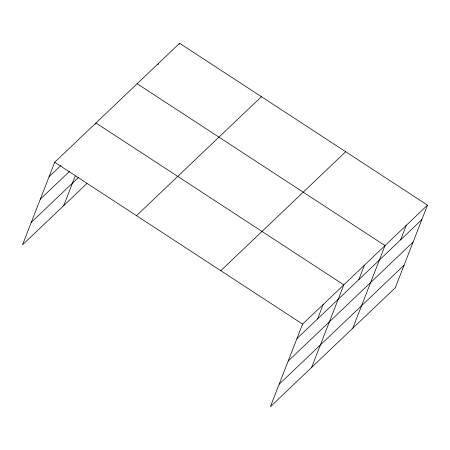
<?xml version="1.0" encoding="UTF-8"?>
<svg xmlns="http://www.w3.org/2000/svg" width="450" height="450" viewBox="0 0 450 450"><rect width="100%" height="100%" fill="white"/><g stroke="black" fill="none" stroke-linecap="round" stroke-linejoin="round"><path stroke-width="0.67" d="M427.5 205.138L302.591 324.107L270.382 406.716L395.291 287.747L427.5 205.138L179.618 43.284L54.709 162.253L22.5 244.862L86.844 183.578M63.72 205.599L75.251 176.029M95.439 124.251L95.929 122.991L343.811 284.85L311.603 367.459M157.894 64.766L158.383 63.506M179.128 44.539L179.618 43.284M317.565 318.932L323.201 304.481M358.785 279.675L364.421 265.219M352.822 328.196L385.031 245.588L137.149 83.734M400.629 239.822L406.266 225.366M49.072 176.709L60.632 165.696M40.303 199.198L69.457 171.428M31.269 222.368L78.519 177.368M136.507 215.662L261.422 96.694M220.787 270.697L345.701 151.729M296.955 338.563L421.864 219.594M288.186 361.052L413.094 242.083M279.152 384.227L404.061 265.258M54.709 162.253L302.591 324.107"/></g></svg>
